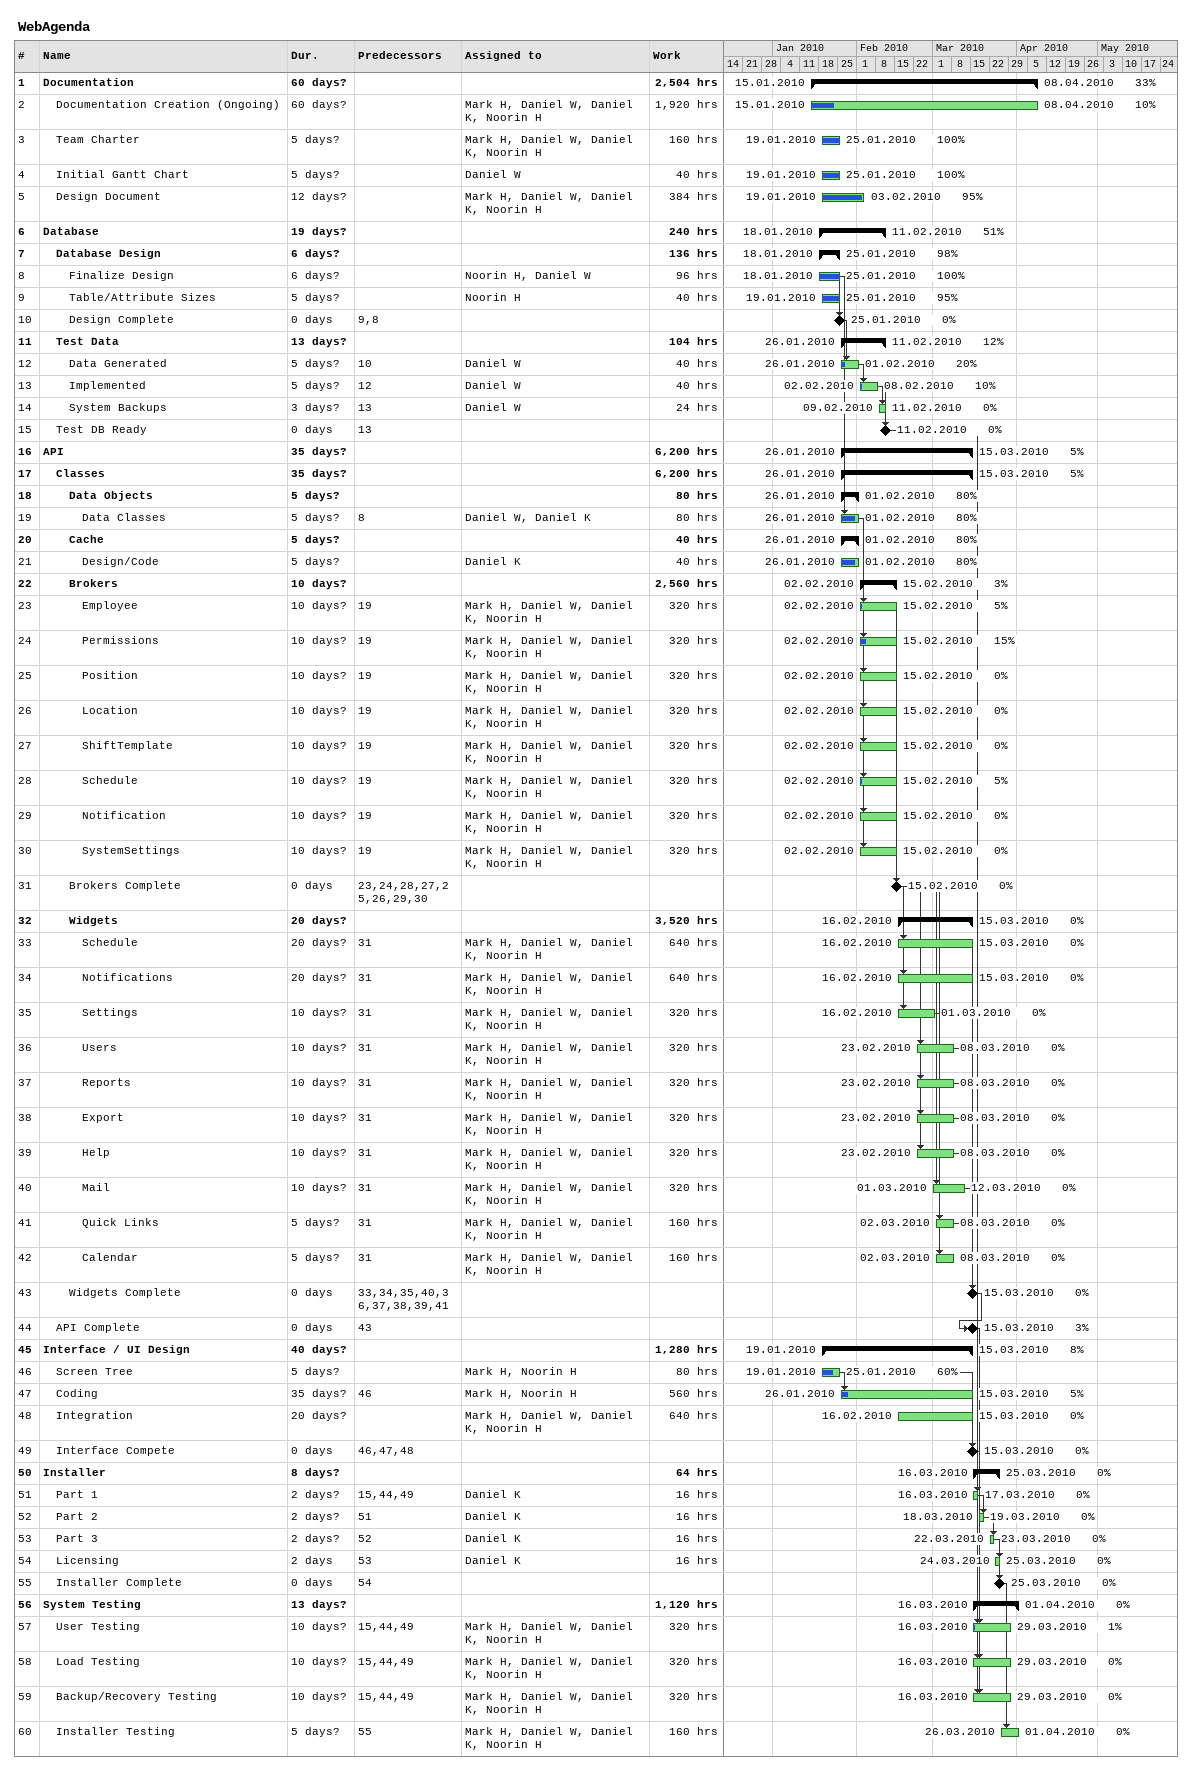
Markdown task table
WebAgenda

| ID | Level | Task | Duration | Start | Finish | Predecessors | Resources | % complete | Work (h) |
|---|---|---|---|---|---|---|---|---|---|
| 1 | 1 | **Documentation** | 60d? | 2010-01-15 | 2010-04-08 |  |  | 33 | 2504 |
| 2 | 2 | Documentation Creation (Ongoing) | 60d? | 2010-01-15 | 2010-04-08 |  | Mark H, Daniel W, Daniel K, Noorin H | 10 | 1920 |
| 3 | 2 | Team Charter | 5d? | 2010-01-19 | 2010-01-25 |  | Mark H, Daniel W, Daniel K, Noorin H | 100 | 160 |
| 4 | 2 | Initial Gantt Chart | 5d? | 2010-01-19 | 2010-01-25 |  | Daniel W | 100 | 40 |
| 5 | 2 | Design Document | 12d? | 2010-01-19 | 2010-02-03 |  | Mark H, Daniel W, Daniel K, Noorin H | 95 | 384 |
| 6 | 1 | **Database** | 19d? | 2010-01-18 | 2010-02-11 |  |  | 51 | 240 |
| 7 | 2 | **Database Design** | 6d? | 2010-01-18 | 2010-01-25 |  |  | 98 | 136 |
| 8 | 3 | Finalize Design | 6d? | 2010-01-18 | 2010-01-25 |  | Noorin H, Daniel W | 100 | 96 |
| 9 | 3 | Table/Attribute Sizes | 5d? | 2010-01-19 | 2010-01-25 |  | Noorin H | 95 | 40 |
| 10 | 3 | Design Complete | 0d | 2010-01-25 | 2010-01-25 | 9, 8 |  | 0 |  |
| 11 | 2 | **Test Data** | 13d? | 2010-01-26 | 2010-02-11 |  |  | 12 | 104 |
| 12 | 3 | Data Generated | 5d? | 2010-01-26 | 2010-02-01 | 10 | Daniel W | 20 | 40 |
| 13 | 3 | Implemented | 5d? | 2010-02-02 | 2010-02-08 | 12 | Daniel W | 10 | 40 |
| 14 | 3 | System Backups | 3d? | 2010-02-09 | 2010-02-11 | 13 | Daniel W | 0 | 24 |
| 15 | 2 | Test DB Ready | 0d | 2010-02-11 | 2010-02-11 | 13 |  | 0 |  |
| 16 | 1 | **API** | 35d? | 2010-01-26 | 2010-03-15 |  |  | 5 | 6200 |
| 17 | 2 | **Classes** | 35d? | 2010-01-26 | 2010-03-15 |  |  | 5 | 6200 |
| 18 | 3 | **Data Objects** | 5d? | 2010-01-26 | 2010-02-01 |  |  | 80 | 80 |
| 19 | 4 | Data Classes | 5d? | 2010-01-26 | 2010-02-01 | 8 | Daniel W, Daniel K | 80 | 80 |
| 20 | 3 | **Cache** | 5d? | 2010-01-26 | 2010-02-01 |  |  | 80 | 40 |
| 21 | 4 | Design/Code | 5d? | 2010-01-26 | 2010-02-01 |  | Daniel K | 80 | 40 |
| 22 | 3 | **Brokers** | 10d? | 2010-02-02 | 2010-02-15 |  |  | 3 | 2560 |
| 23 | 4 | Employee | 10d? | 2010-02-02 | 2010-02-15 | 19 | Mark H, Daniel W, Daniel K, Noorin H | 5 | 320 |
| 24 | 4 | Permissions | 10d? | 2010-02-02 | 2010-02-15 | 19 | Mark H, Daniel W, Daniel K, Noorin H | 15 | 320 |
| 25 | 4 | Position | 10d? | 2010-02-02 | 2010-02-15 | 19 | Mark H, Daniel W, Daniel K, Noorin H | 0 | 320 |
| 26 | 4 | Location | 10d? | 2010-02-02 | 2010-02-15 | 19 | Mark H, Daniel W, Daniel K, Noorin H | 0 | 320 |
| 27 | 4 | ShiftTemplate | 10d? | 2010-02-02 | 2010-02-15 | 19 | Mark H, Daniel W, Daniel K, Noorin H | 0 | 320 |
| 28 | 4 | Schedule | 10d? | 2010-02-02 | 2010-02-15 | 19 | Mark H, Daniel W, Daniel K, Noorin H | 5 | 320 |
| 29 | 4 | Notification | 10d? | 2010-02-02 | 2010-02-15 | 19 | Mark H, Daniel W, Daniel K, Noorin H | 0 | 320 |
| 30 | 4 | SystemSettings | 10d? | 2010-02-02 | 2010-02-15 | 19 | Mark H, Daniel W, Daniel K, Noorin H | 0 | 320 |
| 31 | 3 | Brokers Complete | 0d | 2010-02-15 | 2010-02-15 | 23, 24, 28, 27, 25, 26, 29, 30 |  | 0 |  |
| 32 | 3 | **Widgets** | 20d? | 2010-02-16 | 2010-03-15 |  |  | 0 | 3520 |
| 33 | 4 | Schedule | 20d? | 2010-02-16 | 2010-03-15 | 31 | Mark H, Daniel W, Daniel K, Noorin H | 0 | 640 |
| 34 | 4 | Notifications | 20d? | 2010-02-16 | 2010-03-15 | 31 | Mark H, Daniel W, Daniel K, Noorin H | 0 | 640 |
| 35 | 4 | Settings | 10d? | 2010-02-16 | 2010-03-01 | 31 | Mark H, Daniel W, Daniel K, Noorin H | 0 | 320 |
| 36 | 4 | Users | 10d? | 2010-02-23 | 2010-03-08 | 31 | Mark H, Daniel W, Daniel K, Noorin H | 0 | 320 |
| 37 | 4 | Reports | 10d? | 2010-02-23 | 2010-03-08 | 31 | Mark H, Daniel W, Daniel K, Noorin H | 0 | 320 |
| 38 | 4 | Export | 10d? | 2010-02-23 | 2010-03-08 | 31 | Mark H, Daniel W, Daniel K, Noorin H | 0 | 320 |
| 39 | 4 | Help | 10d? | 2010-02-23 | 2010-03-08 | 31 | Mark H, Daniel W, Daniel K, Noorin H | 0 | 320 |
| 40 | 4 | Mail | 10d? | 2010-03-01 | 2010-03-12 | 31 | Mark H, Daniel W, Daniel K, Noorin H | 0 | 320 |
| 41 | 4 | Quick Links | 5d? | 2010-03-02 | 2010-03-08 | 31 | Mark H, Daniel W, Daniel K, Noorin H | 0 | 160 |
| 42 | 4 | Calendar | 5d? | 2010-03-02 | 2010-03-08 | 31 | Mark H, Daniel W, Daniel K, Noorin H | 0 | 160 |
| 43 | 3 | Widgets Complete | 0d | 2010-03-15 | 2010-03-15 | 33, 34, 35, 40, 36, 37, 38, 39, 41 |  | 0 |  |
| 44 | 2 | API Complete | 0d | 2010-03-15 | 2010-03-15 | 43 |  | 3 |  |
| 45 | 1 | **Interface / UI Design** | 40d? | 2010-01-19 | 2010-03-15 |  |  | 8 | 1280 |
| 46 | 2 | Screen Tree | 5d? | 2010-01-19 | 2010-01-25 |  | Mark H, Noorin H | 60 | 80 |
| 47 | 2 | Coding | 35d? | 2010-01-26 | 2010-03-15 | 46 | Mark H, Noorin H | 5 | 560 |
| 48 | 2 | Integration | 20d? | 2010-02-16 | 2010-03-15 |  | Mark H, Daniel W, Daniel K, Noorin H | 0 | 640 |
| 49 | 2 | Interface Compete | 0d | 2010-03-15 | 2010-03-15 | 46, 47, 48 |  | 0 |  |
| 50 | 1 | **Installer** | 8d? | 2010-03-16 | 2010-03-25 |  |  | 0 | 64 |
| 51 | 2 | Part 1 | 2d? | 2010-03-16 | 2010-03-17 | 15, 44, 49 | Daniel K | 0 | 16 |
| 52 | 2 | Part 2 | 2d? | 2010-03-18 | 2010-03-19 | 51 | Daniel K | 0 | 16 |
| 53 | 2 | Part 3 | 2d? | 2010-03-22 | 2010-03-23 | 52 | Daniel K | 0 | 16 |
| 54 | 2 | Licensing | 2d | 2010-03-24 | 2010-03-25 | 53 | Daniel K | 0 | 16 |
| 55 | 2 | Installer Complete | 0d | 2010-03-25 | 2010-03-25 | 54 |  | 0 |  |
| 56 | 1 | **System Testing** | 13d? | 2010-03-16 | 2010-04-01 |  |  | 0 | 1120 |
| 57 | 2 | User Testing | 10d? | 2010-03-16 | 2010-03-29 | 15, 44, 49 | Mark H, Daniel W, Daniel K, Noorin H | 1 | 320 |
| 58 | 2 | Load Testing | 10d? | 2010-03-16 | 2010-03-29 | 15, 44, 49 | Mark H, Daniel W, Daniel K, Noorin H | 0 | 320 |
| 59 | 2 | Backup/Recovery Testing | 10d? | 2010-03-16 | 2010-03-29 | 15, 44, 49 | Mark H, Daniel W, Daniel K, Noorin H | 0 | 320 |
| 60 | 2 | Installer Testing | 5d? | 2010-03-26 | 2010-04-01 | 55 | Mark H, Daniel W, Daniel K, Noorin H | 0 | 160 |
